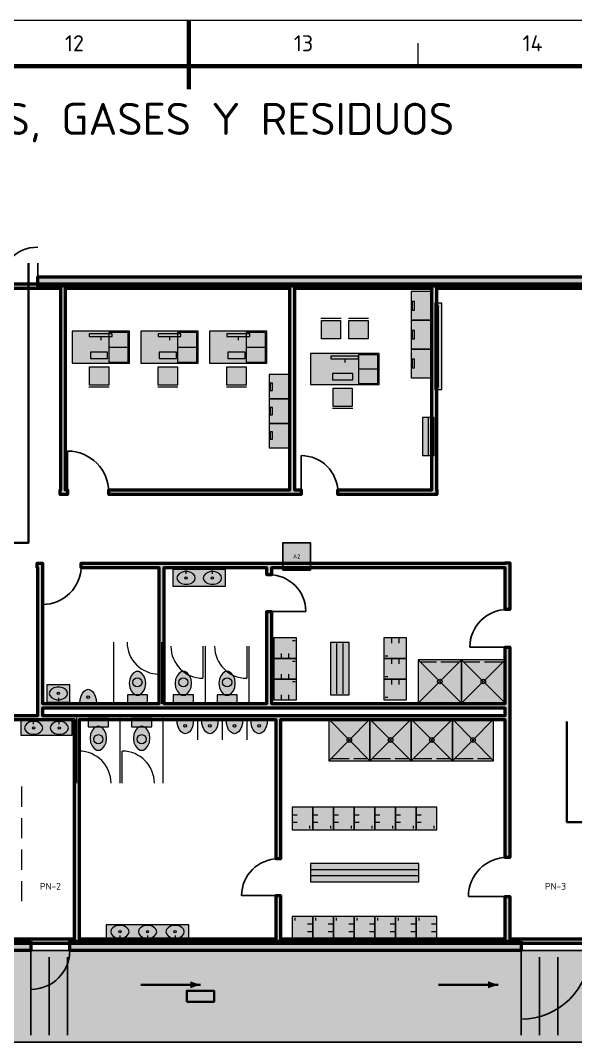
# Model space of a CAD drawing. Header units: millimetres. Extents: x 0 to 1189, y 0 to 841.
# Drawn here: x 557.7 to 678.9, y 618.8 to 841 of the extents above; entities that cross this region are included whole.
import ezdxf
from ezdxf.enums import TextEntityAlignment as Align

# ---------------------------------------------------------------- set-up
doc = ezdxf.new("R2010")
doc.units = ezdxf.units.MM
doc.linetypes.add('IRAM-E-TRAZOS', pattern=[5, 4, -1])
for name, color, linetype, lineweight in [('06-TEXTO', 7, 'CONTINUOUS', 25), ('07-RECUADRO', 7, 'CONTINUOUS', 70), ('08-FINA', 5, 'CONTINUOUS', 18), ('A-ABERTURA', 7, 'CONTINUOUS', 25), ('A-COLUMNA', 7, 'CONTINUOUS', 50), ('A-EQUIPO-FINO', 8, 'CONTINUOUS', 13), ('A-EQUIPO-OCULTO', 8, 'IRAM-E-TRAZOS', 13), ('A-EQUIPO-RELLENO', 9, 'CONTINUOUS', 13), ('A-MURO', 7, 'CONTINUOUS', 50), ('A-RELLENO', 9, 'CONTINUOUS', 13), ('A-TABIQUE', 7, 'CONTINUOUS', 50), ('A-TEXTO', 7, 'CONTINUOUS', 18), ('S-ESCAPE', 3, 'CONTINUOUS', 35), ('S-INCENDIO', 1, 'CONTINUOUS', 25)]:
    doc.layers.add(name, color=color, linetype=linetype, lineweight=lineweight)
doc.layers.add('A-MOBILIARIO', color=8, linetype='CONTINUOUS', lineweight=18, true_color=0x50505a)
doc.layers.add('A-SENDA', color=2, linetype='CONTINUOUS', lineweight=25, true_color=0xd7a500)
doc.styles.add('ISO3098', font='isocpeur.ttf')

msp = doc.modelspace()

# ---------------------------------------------------------------- hatches: boundary and pattern name
at = {"layer": 'A-COLUMNA', "true_color": 0x000000}
h = msp.add_hatch(color=7, dxfattribs=at)
h.dxf.hatch_style = 1
h.paths.add_polyline_path([(623, 636), (627, 636), (627, 640), (623, 640)])
at = {"layer": 'A-EQUIPO-RELLENO', "true_color": 0xeeeeee}
h = msp.add_hatch(color=7, dxfattribs=at)
h.dxf.hatch_style = 1
h.paths.add_polyline_path([(643, 781.8), (643, 775.53), (647.5, 775.53), (647.5, 781.8)])
at = {"layer": 'A-EQUIPO-RELLENO', "true_color": 0xffffff}
h = msp.add_hatch(color=7, dxfattribs=at)
h.dxf.hatch_style = 1
h.paths.add_polyline_path([(649.7, 760.4), (649.7, 779.3), (648.2, 779.3), (648.2, 760.4)])
at = {"layer": 'A-EQUIPO-RELLENO', "true_color": 0xd6e2f0}
h = msp.add_hatch(color=7, dxfattribs=at)
h.dxf.hatch_style = 1
h.paths.add_polyline_path([(623.4, 775.5), (627.6, 775.5), (627.6, 771.5), (623.4, 771.5)])
h = msp.add_hatch(color=7, dxfattribs=at)
h.dxf.hatch_style = 1
h.paths.add_polyline_path([(629.4, 775.5), (633.6, 775.5), (633.6, 771.5), (629.4, 771.5)])
at = {"layer": 'A-EQUIPO-RELLENO', "true_color": 0xeeeeee}
h = msp.add_hatch(color=7, dxfattribs=at)
h.dxf.hatch_style = 1
h.paths.add_polyline_path([(643, 775.53), (643, 769.27), (647.5, 769.27), (647.5, 775.53)])
at = {"layer": 'A-EQUIPO-RELLENO', "true_color": 0xeedec0}
h = msp.add_hatch(color=7, dxfattribs=at)
h.dxf.hatch_style = 1
h.paths.add_polyline_path([(569, 766.2), (581.5, 766.2), (581.5, 773.2), (569, 773.2)])
h = msp.add_hatch(color=7, dxfattribs=at)
h.dxf.hatch_style = 1
h.paths.add_polyline_path([(584, 766.2), (596.5, 766.2), (596.5, 773.2), (584, 773.2)])
h = msp.add_hatch(color=7, dxfattribs=at)
h.dxf.hatch_style = 1
h.paths.add_polyline_path([(599, 766.2), (611.5, 766.2), (611.5, 773.2), (599, 773.2)])
at = {"layer": 'A-EQUIPO-RELLENO', "true_color": 0xeeeeee}
h = msp.add_hatch(color=7, dxfattribs=at)
h.dxf.hatch_style = 1
h.paths.add_polyline_path([(643, 769.27), (643, 763), (647.5, 763), (647.5, 769.27)])
at = {"layer": 'A-EQUIPO-RELLENO', "true_color": 0xeedec0}
h = msp.add_hatch(color=7, dxfattribs=at)
h.dxf.hatch_style = 1
h.paths.add_polyline_path([(621, 761.53), (636, 761.53), (636, 768.3), (621, 768.3)])
at = {"layer": 'A-EQUIPO-RELLENO', "true_color": 0xd6e2f0}
h = msp.add_hatch(color=7, dxfattribs=at)
h.dxf.hatch_style = 1
h.paths.add_polyline_path([(576.98, 761.4), (572.77, 761.4), (572.77, 765.4), (576.98, 765.4)])
h = msp.add_hatch(color=7, dxfattribs=at)
h.dxf.hatch_style = 1
h.paths.add_polyline_path([(591.98, 761.4), (587.77, 761.4), (587.77, 765.4), (591.98, 765.4)])
h = msp.add_hatch(color=7, dxfattribs=at)
h.dxf.hatch_style = 1
h.paths.add_polyline_path([(606.98, 761.4), (602.77, 761.4), (602.77, 765.4), (606.98, 765.4)])
at = {"layer": 'A-EQUIPO-RELLENO', "true_color": 0xeeeeee}
h = msp.add_hatch(color=7, dxfattribs=at)
h.dxf.hatch_style = 1
h.paths.add_polyline_path([(612, 763.7), (612, 758.37), (616.4, 758.37), (616.4, 763.7)])
at = {"layer": 'A-EQUIPO-RELLENO', "true_color": 0xd6e2f0}
h = msp.add_hatch(color=7, dxfattribs=at)
h.dxf.hatch_style = 1
h.paths.add_polyline_path([(630.15, 756.74), (625.95, 756.74), (625.95, 760.74), (630.15, 760.74)])
at = {"layer": 'A-EQUIPO-RELLENO', "true_color": 0xeeeeee}
h = msp.add_hatch(color=7, dxfattribs=at)
h.dxf.hatch_style = 1
h.paths.add_polyline_path([(612, 758.37), (612, 753.03), (616.4, 753.03), (616.4, 758.37)])
h = msp.add_hatch(color=7, dxfattribs=at)
h.dxf.hatch_style = 1
h.paths.add_polyline_path([(648, 746), (648, 754.3), (645.5, 754.3), (645.5, 746)])
h = msp.add_hatch(color=7, dxfattribs=at)
h.dxf.hatch_style = 1
h.paths.add_polyline_path([(612, 753.03), (612, 747.7), (616.4, 747.7), (616.4, 753.03)])
at = {"layer": 'A-EQUIPO-RELLENO', "true_color": 0xf8f8fc}
h = msp.add_hatch(color=7, dxfattribs=at)
h.dxf.hatch_style = 1
h.paths.add_polyline_path([(591, 717.5), (602.5, 717.5), (602.5, 721.5), (591, 721.5)])
at = {"layer": 'A-EQUIPO-RELLENO', "true_color": 0xeeeeee}
h = msp.add_hatch(color=7, dxfattribs=at)
h.dxf.hatch_style = 1
h.paths.add_polyline_path([(618, 701.7), (618, 706.2), (613, 706.2), (613, 701.7)])
at = {"layer": 'A-EQUIPO-RELLENO', "true_color": 0xeedec0}
h = msp.add_hatch(color=7, dxfattribs=at)
h.dxf.hatch_style = 1
h.paths.add_polyline_path([(629.5, 693.8), (629.5, 705.2), (625.4, 705.2), (625.4, 693.8)])
at = {"layer": 'A-EQUIPO-RELLENO', "true_color": 0xeeeeee}
h = msp.add_hatch(color=7, dxfattribs=at)
h.dxf.hatch_style = 1
h.paths.add_polyline_path([(637, 706.2), (637, 701.7), (642, 701.7), (642, 706.2)])
h = msp.add_hatch(color=7, dxfattribs=at)
h.dxf.hatch_style = 1
h.paths.add_polyline_path([(618, 697.2), (618, 701.7), (613, 701.7), (613, 697.2)])
h = msp.add_hatch(color=7, dxfattribs=at)
h.dxf.hatch_style = 1
h.paths.add_polyline_path([(637, 701.7), (637, 697.2), (642, 697.2), (642, 701.7)])
at = {"layer": 'A-EQUIPO-RELLENO', "true_color": 0xc8e1fa}
h = msp.add_hatch(color=7, dxfattribs=at)
h.dxf.hatch_style = 1
h.paths.add_polyline_path([(654, 701.4), (644.5, 701.4), (644.5, 692), (654, 692)])
h = msp.add_hatch(color=7, dxfattribs=at)
h.dxf.hatch_style = 1
h.paths.add_polyline_path([(663.5, 701.4), (654, 701.4), (654, 692), (663.5, 692)])
at = {"layer": 'A-EQUIPO-RELLENO', "true_color": 0xf8f8fc}
h = msp.add_hatch(color=7, dxfattribs=at)
h.dxf.hatch_style = 1
h.paths.add_polyline_path([(581.45, 696.3), (581.56, 695.41), (581.87, 694.63), (582.35, 694.05), (582.94, 693.74), (583.56, 693.74), (584.15, 694.05), (584.63, 694.63), (584.94, 695.41), (585.05, 696.3), (584.94, 697.19), (584.63, 697.97), (584.15, 698.55), (583.56, 698.86), (582.94, 698.86), (582.35, 698.55), (581.87, 697.97), (581.56, 697.19), (581.45, 696.3)])
h = msp.add_hatch(color=7, dxfattribs=at)
h.dxf.hatch_style = 1
h.paths.add_polyline_path([(591.47, 696.3), (591.58, 695.41), (591.9, 694.63), (592.38, 694.05), (592.96, 693.74), (593.59, 693.74), (594.17, 694.05), (594.65, 694.63), (594.97, 695.41), (595.07, 696.3), (594.97, 697.19), (594.65, 697.97), (594.17, 698.55), (593.59, 698.86), (592.96, 698.86), (592.38, 698.55), (591.9, 697.97), (591.58, 697.19), (591.47, 696.3)])
h = msp.add_hatch(color=7, dxfattribs=at)
h.dxf.hatch_style = 1
h.paths.add_polyline_path([(601.02, 696.3), (601.13, 695.41), (601.45, 694.63), (601.92, 694.05), (602.51, 693.74), (603.14, 693.74), (603.73, 694.05), (604.2, 694.63), (604.52, 695.41), (604.62, 696.3), (604.52, 697.19), (604.2, 697.97), (603.73, 698.55), (603.14, 698.86), (602.51, 698.86), (601.92, 698.55), (601.45, 697.97), (601.13, 697.19), (601.02, 696.3)])
h = msp.add_hatch(color=7, dxfattribs=at)
h.dxf.hatch_style = 1
h.paths.add_polyline_path([(568.5, 696), (563.5, 696), (563.5, 691.8), (568.5, 691.8)])
at = {"layer": 'A-EQUIPO-RELLENO', "true_color": 0xeeeeee}
h = msp.add_hatch(color=7, dxfattribs=at)
h.dxf.hatch_style = 1
h.paths.add_polyline_path([(618, 692.7), (618, 697.2), (613, 697.2), (613, 692.7)])
h = msp.add_hatch(color=7, dxfattribs=at)
h.dxf.hatch_style = 1
h.paths.add_polyline_path([(637, 697.2), (637, 692.7), (642, 692.7), (642, 697.2)])
at = {"layer": 'A-EQUIPO-RELLENO', "true_color": 0xf8f8fc}
h = msp.add_hatch(color=7, dxfattribs=at)
h.dxf.hatch_style = 1
h.paths.add_polyline_path([(570.7, 692), (570.76, 692.78), (570.94, 693.5), (571.23, 694.12), (571.6, 694.6), (572.03, 694.9), (572.5, 695), (572.97, 694.9), (573.4, 694.6), (573.77, 694.12), (574.06, 693.5), (574.24, 692.78), (574.3, 692)])
h = msp.add_hatch(color=7, dxfattribs=at)
h.dxf.hatch_style = 1
h.paths.add_polyline_path([(585.45, 693.8), (581.05, 693.8), (581.05, 692), (585.45, 692)])
h = msp.add_hatch(color=7, dxfattribs=at)
h.dxf.hatch_style = 1
h.paths.add_polyline_path([(595.47, 693.8), (591.07, 693.8), (591.07, 692), (595.47, 692)])
h = msp.add_hatch(color=7, dxfattribs=at)
h.dxf.hatch_style = 1
h.paths.add_polyline_path([(605.02, 693.8), (600.62, 693.8), (600.62, 692), (605.02, 692)])
h = msp.add_hatch(color=7, dxfattribs=at)
h.dxf.hatch_style = 1
h.paths.add_polyline_path([(557.8, 685), (569, 685), (569, 688.5), (557.8, 688.5)])
h = msp.add_hatch(color=7, dxfattribs=at)
h.dxf.hatch_style = 1
h.paths.add_polyline_path([(572.52, 686.8), (576.93, 686.8), (576.93, 688.6), (572.52, 688.6)])
h = msp.add_hatch(color=7, dxfattribs=at)
h.dxf.hatch_style = 1
h.paths.add_polyline_path([(576.53, 684.3), (576.42, 685.19), (576.1, 685.97), (575.62, 686.55), (575.04, 686.86), (574.41, 686.86), (573.83, 686.55), (573.35, 685.97), (573.03, 685.19), (572.92, 684.3), (573.03, 683.41), (573.35, 682.63), (573.83, 682.05), (574.41, 681.74), (575.04, 681.74), (575.62, 682.05), (576.1, 682.63), (576.42, 683.41), (576.53, 684.3)])
h = msp.add_hatch(color=7, dxfattribs=at)
h.dxf.hatch_style = 1
h.paths.add_polyline_path([(581.98, 686.8), (586.38, 686.8), (586.38, 688.6), (581.98, 688.6)])
h = msp.add_hatch(color=7, dxfattribs=at)
h.dxf.hatch_style = 1
h.paths.add_polyline_path([(585.98, 684.3), (585.87, 685.19), (585.55, 685.97), (585.08, 686.55), (584.49, 686.86), (583.86, 686.86), (583.28, 686.55), (582.8, 685.97), (582.48, 685.19), (582.38, 684.3), (582.48, 683.41), (582.8, 682.63), (583.28, 682.05), (583.86, 681.74), (584.49, 681.74), (585.08, 682.05), (585.55, 682.63), (585.87, 683.41), (585.98, 684.3)])
h = msp.add_hatch(color=7, dxfattribs=at)
h.dxf.hatch_style = 1
h.paths.add_polyline_path([(595.49, 688.3), (595.43, 687.52), (595.25, 686.8), (594.96, 686.18), (594.59, 685.7), (594.15, 685.4), (593.69, 685.3), (593.22, 685.4), (592.79, 685.7), (592.41, 686.18), (592.13, 686.8), (591.95, 687.52), (591.89, 688.3)])
h = msp.add_hatch(color=7, dxfattribs=at)
h.dxf.hatch_style = 1
h.paths.add_polyline_path([(600.86, 688.3), (600.8, 687.52), (600.62, 686.8), (600.34, 686.18), (599.96, 685.7), (599.53, 685.4), (599.06, 685.3), (598.6, 685.4), (598.16, 685.7), (597.79, 686.18), (597.5, 686.8), (597.32, 687.52), (597.26, 688.3)])
h = msp.add_hatch(color=7, dxfattribs=at)
h.dxf.hatch_style = 1
h.paths.add_polyline_path([(606.24, 688.3), (606.18, 687.52), (606, 686.8), (605.71, 686.18), (605.34, 685.7), (604.9, 685.4), (604.44, 685.3), (603.97, 685.4), (603.54, 685.7), (603.16, 686.18), (602.88, 686.8), (602.7, 687.52), (602.64, 688.3)])
h = msp.add_hatch(color=7, dxfattribs=at)
h.dxf.hatch_style = 1
h.paths.add_polyline_path([(611.61, 688.3), (611.55, 687.52), (611.37, 686.8), (611.09, 686.18), (610.71, 685.7), (610.28, 685.4), (609.81, 685.3), (609.35, 685.4), (608.91, 685.7), (608.54, 686.18), (608.25, 686.8), (608.07, 687.52), (608.01, 688.3)])
at = {"layer": 'A-EQUIPO-RELLENO', "true_color": 0xc8e1fa}
h = msp.add_hatch(color=7, dxfattribs=at)
h.dxf.hatch_style = 1
h.paths.add_polyline_path([(625, 679.4), (634, 679.4), (634, 688.5), (625, 688.5)])
h = msp.add_hatch(color=7, dxfattribs=at)
h.dxf.hatch_style = 1
h.paths.add_polyline_path([(634, 679.4), (643, 679.4), (643, 688.5), (634, 688.5)])
h = msp.add_hatch(color=7, dxfattribs=at)
h.dxf.hatch_style = 1
h.paths.add_polyline_path([(643, 679.4), (652, 679.4), (652, 688.5), (643, 688.5)])
h = msp.add_hatch(color=7, dxfattribs=at)
h.dxf.hatch_style = 1
h.paths.add_polyline_path([(652, 679.4), (661, 679.4), (661, 688.5), (652, 688.5)])
at = {"layer": 'A-EQUIPO-RELLENO', "true_color": 0xeeeeee}
h = msp.add_hatch(color=7, dxfattribs=at)
h.dxf.hatch_style = 1
h.paths.add_polyline_path([(617, 664.3), (621.51, 664.3), (621.51, 669.3), (617, 669.3)])
h = msp.add_hatch(color=7, dxfattribs=at)
h.dxf.hatch_style = 1
h.paths.add_polyline_path([(621.51, 664.3), (626.03, 664.3), (626.03, 669.3), (621.51, 669.3)])
h = msp.add_hatch(color=7, dxfattribs=at)
h.dxf.hatch_style = 1
h.paths.add_polyline_path([(626.03, 664.3), (630.54, 664.3), (630.54, 669.3), (626.03, 669.3)])
h = msp.add_hatch(color=7, dxfattribs=at)
h.dxf.hatch_style = 1
h.paths.add_polyline_path([(630.54, 664.3), (635.06, 664.3), (635.06, 669.3), (630.54, 669.3)])
h = msp.add_hatch(color=7, dxfattribs=at)
h.dxf.hatch_style = 1
h.paths.add_polyline_path([(635.06, 664.3), (639.57, 664.3), (639.57, 669.3), (635.06, 669.3)])
h = msp.add_hatch(color=7, dxfattribs=at)
h.dxf.hatch_style = 1
h.paths.add_polyline_path([(639.57, 664.3), (644.09, 664.3), (644.09, 669.3), (639.57, 669.3)])
h = msp.add_hatch(color=7, dxfattribs=at)
h.dxf.hatch_style = 1
h.paths.add_polyline_path([(644.09, 664.3), (648.6, 664.3), (648.6, 669.3), (644.09, 669.3)])
at = {"layer": 'A-EQUIPO-RELLENO', "true_color": 0xeedec0}
h = msp.add_hatch(color=7, dxfattribs=at)
h.dxf.hatch_style = 1
h.paths.add_polyline_path([(621, 653), (644.7, 653), (644.7, 657), (621, 657)])
at = {"layer": 'A-EQUIPO-RELLENO', "true_color": 0xeeeeee}
h = msp.add_hatch(color=7, dxfattribs=at)
h.dxf.hatch_style = 1
h.paths.add_polyline_path([(621.51, 645.4), (617, 645.4), (617, 640.4), (621.51, 640.4)])
h = msp.add_hatch(color=7, dxfattribs=at)
h.dxf.hatch_style = 1
h.paths.add_polyline_path([(626.03, 645.4), (621.51, 645.4), (621.51, 640.4), (626.03, 640.4)])
h = msp.add_hatch(color=7, dxfattribs=at)
h.dxf.hatch_style = 1
h.paths.add_polyline_path([(630.54, 645.4), (626.03, 645.4), (626.03, 640.4), (630.54, 640.4)])
h = msp.add_hatch(color=7, dxfattribs=at)
h.dxf.hatch_style = 1
h.paths.add_polyline_path([(635.06, 645.4), (630.54, 645.4), (630.54, 640.4), (635.06, 640.4)])
h = msp.add_hatch(color=7, dxfattribs=at)
h.dxf.hatch_style = 1
h.paths.add_polyline_path([(639.57, 645.4), (635.06, 645.4), (635.06, 640.4), (639.57, 640.4)])
h = msp.add_hatch(color=7, dxfattribs=at)
h.dxf.hatch_style = 1
h.paths.add_polyline_path([(644.09, 645.4), (639.57, 645.4), (639.57, 640.4), (644.09, 640.4)])
h = msp.add_hatch(color=7, dxfattribs=at)
h.dxf.hatch_style = 1
h.paths.add_polyline_path([(648.6, 645.4), (644.09, 645.4), (644.09, 640.4), (648.6, 640.4)])
at = {"layer": 'A-EQUIPO-RELLENO', "true_color": 0xf8f8fc}
h = msp.add_hatch(color=7, dxfattribs=at)
h.dxf.hatch_style = 1
h.paths.add_polyline_path([(594.5, 643.6), (576.4, 643.6), (576.4, 640.2), (594.5, 640.2)])
at = {"layer": 'A-MURO', "true_color": 0x464646}
h = msp.add_hatch(color=7, dxfattribs=at)
h.dxf.hatch_style = 1
h.paths.add_polyline_path([(686, 785), (686, 772.7), (684, 772.7), (684, 783), (561.5, 783), (561.5, 785)])
h = msp.add_hatch(color=7, dxfattribs=at)
h.dxf.hatch_style = 1
h.paths.add_polyline_path([(560, 640), (560, 638), (489, 638), (489, 640)])
h = msp.add_hatch(color=7, dxfattribs=at)
h.dxf.hatch_style = 1
h.paths.add_polyline_path([(667, 640), (667, 638), (568.5, 638), (568.5, 640)])
at = {"layer": 'A-RELLENO', "true_color": 0xfff4b4}
h = msp.add_hatch(color=7, dxfattribs=at)
h.dxf.hatch_style = 1
h.paths.add_polyline_path([(233, 618), (753, 618), (753, 638), (233, 638)])
at = {"layer": 'A-TABIQUE', "true_color": 0x6e6e6e}
h = msp.add_hatch(color=7, dxfattribs=at)
h.dxf.hatch_style = 1
h.paths.add_polyline_path([(517, 783.5), (551.5, 783.5), (552.5, 783.5), (566.5, 783.5), (567.5, 783.5), (569.53, 783.5), (569.53, 782.5), (567.5, 782.5), (567.5, 738.5), (568, 738.5), (568, 737.5), (567.5, 737.5), (566.5, 737.5), (566.4, 737.5), (566.4, 738.5), (566.5, 738.5), (566.5, 782.5), (552.5, 782.5), (552.5, 738.5), (552.6, 738.5), (552.6, 737.5), (552.5, 737.5), (551.5, 737.5), (542, 737.5), (542, 738.5), (551.5, 738.5), (551.5, 782.5), (517, 782.5)])
h = msp.add_hatch(color=7, dxfattribs=at)
h.dxf.hatch_style = 1
h.paths.add_polyline_path([(569.53, 783.5), (616.5, 783.5), (617.5, 783.5), (647.5, 783.5), (648.5, 783.5), (684.5, 783.5), (684.5, 738.5), (684.5, 737.5), (684.5, 639.5), (664.5, 639.5), (663.5, 639.5), (614.5, 639.5), (613.5, 639.5), (570.5, 639.5), (569.53, 639.5), (569.53, 689.3), (570.5, 689.3), (613.5, 689.3), (614.5, 689.3), (663.5, 689.3), (663.5, 690.9), (612.5, 690.9), (611.5, 690.9), (589, 690.9), (588, 690.9), (569.53, 690.9), (569.53, 691.9), (588, 691.9), (588, 721.5), (571, 721.5), (571, 722.5), (588, 722.5), (589, 722.5), (611.5, 722.5), (612.5, 722.5), (663.5, 722.5), (663.5, 722.6), (664.5, 722.6), (664.5, 722.5), (664.5, 721.5), (664.5, 712.4), (663.5, 712.4), (663.5, 721.5), (612.5, 721.5), (612.5, 720), (611.5, 720), (611.5, 721.5), (589, 721.5), (589, 691.9), (611.5, 691.9), (611.5, 712), (612.5, 712), (612.5, 691.9), (663.5, 691.9), (663.5, 704.2), (664.5, 704.2), (664.5, 691.9), (664.5, 690.9), (664.5, 689.3), (664.5, 688.3), (664.5, 658.3), (663.5, 658.3), (663.5, 688.3), (614.5, 688.3), (614.5, 658), (613.5, 658), (613.5, 688.3), (570.5, 688.3), (570.5, 640.5), (613.5, 640.5), (613.5, 650), (614.5, 650), (614.5, 640.5), (663.5, 640.5), (663.5, 649.8), (664.5, 649.8), (664.5, 640.5), (683.5, 640.5), (683.5, 737.5), (683.4, 737.5), (683.4, 738.5), (683.5, 738.5), (683.5, 782.5), (648.5, 782.5), (648.5, 738.5), (648.6, 738.5), (648.6, 737.5), (648.5, 737.5), (647.5, 737.5), (627, 737.5), (627, 738.5), (647.5, 738.5), (647.5, 782.5), (617.5, 782.5), (617.5, 738.5), (619, 738.5), (619, 737.5), (617.5, 737.5), (616.5, 737.5), (577, 737.5), (577, 738.5), (616.5, 738.5), (616.5, 782.5), (569.53, 782.5)])
h = msp.add_hatch(color=7, dxfattribs=at)
h.dxf.hatch_style = 1
h.paths.add_polyline_path([(517, 640.5), (569.5, 640.5), (569.5, 688.3), (562.5, 688.3), (561.5, 688.3), (554, 688.3), (554, 689.3), (561.5, 689.3), (561.5, 690.9), (561.5, 691.9), (561.5, 721.5), (561.4, 721.5), (561.4, 722.5), (561.5, 722.5), (562.5, 722.5), (562.5, 722.5), (562.5, 721.5), (562.5, 721.5), (562.5, 691.9), (569.53, 691.9), (569.53, 690.9), (562.5, 690.9), (562.5, 689.3), (569.5, 689.3), (569.53, 689.3), (569.53, 639.5), (569.5, 639.5), (517, 639.5)])
at = {"layer": 'S-ESCAPE', "true_color": 0x008c46}
h = msp.add_hatch(color=7, dxfattribs=at)
h.dxf.hatch_style = 1
h.paths.add_polyline_path([(597, 630.5), (594.8, 631.25), (594.8, 629.75)])
h = msp.add_hatch(color=7, dxfattribs=at)
h.dxf.hatch_style = 1
h.paths.add_polyline_path([(662, 630.5), (659.8, 631.25), (659.8, 629.75)])
h = msp.add_hatch(color=7, dxfattribs=at)
h.dxf.hatch_style = 1
h.paths.add_polyline_path([(594, 626.8), (597, 626.8), (597, 629.2), (594, 629.2)])
at = {"layer": 'S-INCENDIO', "true_color": 0xc81414}
h = msp.add_hatch(color=7, dxfattribs=at)
h.dxf.hatch_style = 1
h.paths.add_polyline_path([(615, 721), (621, 721), (621, 727), (615, 727)])

# ---------------------------------------------------------------- linework, layer by layer
at = {"layer": '07-RECUADRO'}
msp.add_line((594.5, 841), (594.5, 826), dxfattribs=at)
msp.add_lwpolyline([(25, 10), (1179, 10), (1179, 831), (25, 831)], close=True, dxfattribs=at)
at = {"layer": '08-FINA'}
msp.add_line((644.5, 831), (644.5, 836), dxfattribs=at)
msp.add_lwpolyline([(0, 0), (1189, 0), (1189, 841), (0, 841)], close=True, dxfattribs=at)
at = {"layer": 'A-ABERTURA'}
for p, q in [((561.5, 783), (561.5, 788)), ((568, 738), (568, 747)), ((619, 738), (619, 746)), ((562.5, 722), (562.5, 713.5)), ((612, 712), (620, 712)), ((664, 704.2), (655.8, 704.2)), ((614, 650), (606, 650)), ((664, 649.8), (655.5, 649.8)), ((560, 638), (560, 629.5)), ((667, 638), (667, 623))]:
    msp.add_line(p, q, dxfattribs=at)
for centre, radius, start, end in [((561.5, 783), 8.5, 90, 180), ((568, 738), 9, 0, 90), ((619, 738), 8, 0, 90), ((562.5, 722), 8.5, 270, 360), ((612, 712), 8, 0, 90), ((664, 704.2), 8.2, 90, 180), ((614, 650), 8, 90, 180), ((664, 649.8), 8.5, 90, 180), ((560, 638), 8.5, -90, 0), ((667, 638), 15, -90, 0)]:
    msp.add_arc(centre, radius, start, end, dxfattribs=at)
at = {"layer": 'A-EQUIPO-FINO'}
for p, q in [((648.95, 760.9), (648.95, 778.8)), ((577, 769.7), (581.2, 769.7)), ((592, 769.7), (596.2, 769.7)), ((607, 769.7), (611.2, 769.7)), ((631.5, 764.92), (635.7, 764.92)), ((646.75, 746), (646.75, 754.3)), ((591, 721.2), (602.5, 721.2)), ((593.88, 720.22), (593.88, 720.9)), ((599.62, 720.22), (599.62, 720.9)), ((588, 705.3), (588, 698.3)), ((617.7, 705.6), (617.1, 705.6)), ((626.79, 694), (626.79, 705)), ((628.15, 694), (628.15, 705)), ((638.67, 706.2), (638.67, 705.08)), ((640.33, 706.2), (640.33, 705.08)), ((597.55, 704.4), (597.55, 697.4)), ((607.1, 704.4), (607.1, 697.4)), ((614.67, 701.7), (614.67, 702.83)), ((616.33, 701.7), (616.33, 702.83)), ((617.7, 701.1), (617.1, 701.1)), ((637.3, 702.3), (637.9, 702.3)), ((638.67, 701.7), (638.67, 700.57)), ((640.33, 701.7), (640.33, 700.57)), ((654, 701.4), (644.5, 692)), ((654, 692), (644.5, 701.4)), ((663.5, 701.4), (654, 692)), ((663.5, 692), (654, 701.4)), ((614.67, 697.2), (614.67, 698.33)), ((616.33, 697.2), (616.33, 698.33)), ((617.7, 696.6), (617.1, 696.6)), ((637.3, 697.8), (637.9, 697.8)), ((638.67, 697.2), (638.67, 696.08)), ((640.33, 697.2), (640.33, 696.08)), ((614.67, 692.7), (614.67, 693.82)), ((616.33, 692.7), (616.33, 693.82)), ((568.5, 692.1), (563.5, 692.1)), ((566, 693.14), (566, 692.4)), ((637.3, 693.3), (637.9, 693.3)), ((557.8, 688.2), (569, 688.2)), ((560.6, 687.38), (560.6, 687.9)), ((566.2, 687.38), (566.2, 687.9)), ((625, 679.4), (634, 688.5)), ((625, 688.5), (634, 679.4)), ((634, 679.4), (643, 688.5)), ((634, 688.5), (643, 679.4)), ((643, 679.4), (652, 688.5)), ((643, 688.5), (652, 679.4)), ((652, 679.4), (661, 688.5)), ((652, 688.5), (661, 679.4)), ((570.5, 674.5), (570.5, 681.5)), ((579.95, 674.5), (579.95, 681.5)), ((617, 667.63), (618.13, 667.63)), ((621.51, 667.63), (622.64, 667.63)), ((626.03, 667.63), (627.16, 667.63)), ((630.54, 667.63), (631.67, 667.63)), ((635.06, 667.63), (636.19, 667.63)), ((639.57, 667.63), (640.7, 667.63)), ((644.09, 667.63), (645.21, 667.63)), ((617, 665.97), (618.13, 665.97)), ((620.91, 664.6), (620.91, 665.2)), ((621.51, 665.97), (622.64, 665.97)), ((625.43, 664.6), (625.43, 665.2)), ((626.03, 665.97), (627.16, 665.97)), ((629.94, 664.6), (629.94, 665.2)), ((630.54, 665.97), (631.67, 665.97)), ((634.46, 664.6), (634.46, 665.2)), ((635.06, 665.97), (636.19, 665.97)), ((638.97, 664.6), (638.97, 665.2)), ((639.57, 665.97), (640.7, 665.97)), ((643.49, 664.6), (643.49, 665.2)), ((644.09, 665.97), (645.21, 665.97)), ((648, 664.6), (648, 665.2)), ((621.2, 655.64), (644.5, 655.64)), ((621.2, 654.32), (644.5, 654.32)), ((617.6, 645.1), (617.6, 644.5)), ((622.11, 645.1), (622.11, 644.5)), ((626.63, 645.1), (626.63, 644.5)), ((631.14, 645.1), (631.14, 644.5)), ((635.66, 645.1), (635.66, 644.5)), ((640.17, 645.1), (640.17, 644.5)), ((644.69, 645.1), (644.69, 644.5)), ((621.51, 643.73), (620.39, 643.73)), ((626.03, 643.73), (624.9, 643.73)), ((630.54, 643.73), (629.41, 643.73)), ((635.06, 643.73), (633.93, 643.73)), ((639.57, 643.73), (638.44, 643.73)), ((644.09, 643.73), (642.96, 643.73)), ((648.6, 643.73), (647.47, 643.73)), ((594.5, 640.5), (576.4, 640.5)), ((579.42, 641.29), (579.42, 640.8)), ((585.45, 641.29), (585.45, 640.8)), ((591.48, 641.29), (591.48, 640.8)), ((621.51, 642.07), (620.39, 642.07)), ((626.03, 642.07), (624.9, 642.07)), ((630.54, 642.07), (629.41, 642.07)), ((635.06, 642.07), (633.93, 642.07)), ((639.57, 642.07), (638.44, 642.07)), ((644.09, 642.07), (642.96, 642.07)), ((648.6, 642.07), (647.47, 642.07))]:
    msp.add_line(p, q, dxfattribs=at)
for points in [[(643.2, 779.61), (643.2, 777.73), (643.7, 777.73), (643.7, 779.61)], [(577, 766.4), (581.2, 766.4), (581.2, 772.9), (577, 772.9)], [(592, 766.4), (596.2, 766.4), (596.2, 772.9), (592, 772.9)], [(607, 766.4), (611.2, 766.4), (611.2, 772.9), (607, 772.9)], [(643.2, 773.34), (643.2, 771.46), (643.7, 771.46), (643.7, 773.34)], [(573, 767.2), (576.75, 767.2), (576.75, 768.6), (573, 768.6)], [(588, 767.2), (591.75, 767.2), (591.75, 768.6), (588, 768.6)], [(603, 767.2), (606.75, 767.2), (606.75, 768.6), (603, 768.6)], [(631.5, 761.74), (635.7, 761.74), (635.7, 768), (631.5, 768)], [(643.2, 767.07), (643.2, 765.19), (643.7, 765.19), (643.7, 767.07)], [(625.8, 762.53), (630.3, 762.53), (630.3, 763.94), (625.8, 763.94)], [(612.2, 761.83), (612.2, 760.23), (612.7, 760.23), (612.7, 761.83)], [(612.2, 756.5), (612.2, 754.9), (612.7, 754.9), (612.7, 756.5)], [(612.2, 751.17), (612.2, 749.57), (612.7, 749.57), (612.7, 751.17)]]:
    msp.add_lwpolyline(points, close=True, dxfattribs=at)
for centre, radius in [((593.88, 719.3), 0.25), ((599.62, 719.3), 0.25), ((583.25, 696.5), 1), ((593.27, 696.5), 1), ((602.83, 696.5), 1), ((649.25, 696.7), 0.5), ((658.75, 696.7), 0.5), ((566, 694.11), 0.25), ((572.5, 693.3), 0.3), ((560.6, 686.58), 0.25), ((566.2, 686.58), 0.25), ((593.69, 687), 0.3), ((599.06, 687), 0.3), ((604.44, 687), 0.3), ((609.81, 687), 0.3), ((574.73, 684.1), 1), ((584.18, 684.1), 1), ((629.5, 683.95), 0.5), ((638.5, 683.95), 0.5), ((647.5, 683.95), 0.5), ((656.5, 683.95), 0.5), ((579.42, 642.07), 0.25), ((585.45, 642.07), 0.25), ((591.48, 642.07), 0.25)]:
    msp.add_circle(centre, radius, dxfattribs=at)
for centre, start, end in [((588, 705.3), 180, 270), ((597.55, 704.4), 180, 270), ((607.1, 704.4), 180, 270), ((570.5, 674.5), 0, 90), ((579.95, 674.5), 0, 90)]:
    msp.add_arc(centre, 7, start, end, dxfattribs=at)
at = {"layer": 'A-EQUIPO-OCULTO'}
for p, q in [((653.5, 700.9), (645, 700.9)), ((663, 700.9), (654.5, 700.9)), ((625.5, 679.9), (633.5, 679.9)), ((634.5, 679.9), (642.5, 679.9)), ((643.5, 679.9), (651.5, 679.9)), ((652.5, 679.9), (660.5, 679.9))]:
    msp.add_line(p, q, dxfattribs=at)
at = {"layer": 'A-MOBILIARIO'}
for p, q in [((627.7, 775.9), (623.3, 775.9)), ((633.7, 775.9), (629.3, 775.9)), ((575.25, 772), (575.25, 771.2)), ((590.25, 772), (590.25, 771.2)), ((605.25, 772), (605.25, 771.2)), ((628.5, 767.1), (628.5, 766.3)), ((572.67, 761), (577.08, 761)), ((587.67, 761), (592.08, 761)), ((602.67, 761), (607.08, 761)), ((625.85, 756.34), (630.25, 756.34)), ((578, 705.3), (578, 691.8)), ((588.5, 705.3), (588.5, 691.8)), ((588.5, 704.4), (588.5, 691.8)), ((598.05, 704.4), (598.05, 691.8)), ((598.05, 704.4), (598.05, 691.8)), ((607.6, 704.4), (607.6, 691.8)), ((570, 674.5), (570, 688.8)), ((579.45, 674.5), (579.45, 688.8)), ((579.45, 674.5), (579.45, 688.8)), ((588.9, 674.5), (588.9, 688.8)), ((596.38, 688.5), (596.38, 684)), ((601.75, 688.5), (601.75, 684)), ((607.12, 688.5), (607.12, 684)), ((558, 669.36), (558, 673.76)), ((558, 662.49), (558, 666.89)), ((558, 655.61), (558, 660.01)), ((558, 648.74), (558, 653.14))]:
    msp.add_line(p, q, dxfattribs=at)
for points in [[(643, 781.8), (643, 775.53), (647.5, 775.53), (647.5, 781.8)], [(649.7, 760.4), (649.7, 779.3), (648.2, 779.3), (648.2, 760.4)], [(623.4, 775.5), (627.6, 775.5), (627.6, 771.5), (623.4, 771.5)], [(629.4, 775.5), (633.6, 775.5), (633.6, 771.5), (629.4, 771.5)], [(643, 775.53), (643, 769.27), (647.5, 769.27), (647.5, 775.53)], [(569, 766.2), (581.5, 766.2), (581.5, 773.2), (569, 773.2)], [(572.75, 772), (577.75, 772), (577.75, 772.6), (572.75, 772.6)], [(584, 766.2), (596.5, 766.2), (596.5, 773.2), (584, 773.2)], [(587.75, 772), (592.75, 772), (592.75, 772.6), (587.75, 772.6)], [(599, 766.2), (611.5, 766.2), (611.5, 773.2), (599, 773.2)], [(602.75, 772), (607.75, 772), (607.75, 772.6), (602.75, 772.6)], [(643, 769.27), (643, 763), (647.5, 763), (647.5, 769.27)], [(621, 761.53), (636, 761.53), (636, 768.3), (621, 768.3)], [(625.5, 767.1), (631.5, 767.1), (631.5, 767.7), (625.5, 767.7)], [(576.98, 761.4), (572.77, 761.4), (572.77, 765.4), (576.98, 765.4)], [(591.98, 761.4), (587.77, 761.4), (587.77, 765.4), (591.98, 765.4)], [(606.98, 761.4), (602.77, 761.4), (602.77, 765.4), (606.98, 765.4)], [(612, 763.7), (612, 758.37), (616.4, 758.37), (616.4, 763.7)], [(630.15, 756.74), (625.95, 756.74), (625.95, 760.74), (630.15, 760.74)], [(612, 758.37), (612, 753.03), (616.4, 753.03), (616.4, 758.37)], [(648, 746), (648, 754.3), (645.5, 754.3), (645.5, 746)], [(612, 753.03), (612, 747.7), (616.4, 747.7), (616.4, 753.03)], [(591, 717.5), (602.5, 717.5), (602.5, 721.5), (591, 721.5)], [(595.88, 719.3), (595.75, 719.78), (595.41, 720.2), (594.88, 720.51), (594.22, 720.68), (593.53, 720.68), (592.88, 720.51), (592.34, 720.2), (592, 719.78), (591.88, 719.3), (592, 718.82), (592.34, 718.4), (592.88, 718.09), (593.53, 717.92), (594.22, 717.92), (594.88, 718.09), (595.41, 718.4), (595.75, 718.82), (595.88, 719.3)], [(601.62, 719.3), (601.5, 719.78), (601.16, 720.2), (600.62, 720.51), (599.97, 720.68), (599.28, 720.68), (598.62, 720.51), (598.09, 720.2), (597.75, 719.78), (597.62, 719.3), (597.75, 718.82), (598.09, 718.4), (598.62, 718.09), (599.28, 717.92), (599.97, 717.92), (600.62, 718.09), (601.16, 718.4), (601.5, 718.82), (601.62, 719.3)], [(618, 701.7), (618, 706.2), (613, 706.2), (613, 701.7)], [(629.5, 693.8), (629.5, 705.2), (625.4, 705.2), (625.4, 693.8)], [(637, 706.2), (637, 701.7), (642, 701.7), (642, 706.2)], [(618, 697.2), (618, 701.7), (613, 701.7), (613, 697.2)], [(637, 701.7), (637, 697.2), (642, 697.2), (642, 701.7)], [(654, 701.4), (644.5, 701.4), (644.5, 692), (654, 692)], [(663.5, 701.4), (654, 701.4), (654, 692), (663.5, 692)], [(581.45, 696.3), (581.56, 695.41), (581.87, 694.63), (582.35, 694.05), (582.94, 693.74), (583.56, 693.74), (584.15, 694.05), (584.63, 694.63), (584.94, 695.41), (585.05, 696.3), (584.94, 697.19), (584.63, 697.97), (584.15, 698.55), (583.56, 698.86), (582.94, 698.86), (582.35, 698.55), (581.87, 697.97), (581.56, 697.19), (581.45, 696.3)], [(591.47, 696.3), (591.58, 695.41), (591.9, 694.63), (592.38, 694.05), (592.96, 693.74), (593.59, 693.74), (594.17, 694.05), (594.65, 694.63), (594.97, 695.41), (595.07, 696.3), (594.97, 697.19), (594.65, 697.97), (594.17, 698.55), (593.59, 698.86), (592.96, 698.86), (592.38, 698.55), (591.9, 697.97), (591.58, 697.19), (591.47, 696.3)], [(601.02, 696.3), (601.13, 695.41), (601.45, 694.63), (601.92, 694.05), (602.51, 693.74), (603.14, 693.74), (603.73, 694.05), (604.2, 694.63), (604.52, 695.41), (604.62, 696.3), (604.52, 697.19), (604.2, 697.97), (603.73, 698.55), (603.14, 698.86), (602.51, 698.86), (601.92, 698.55), (601.45, 697.97), (601.13, 697.19), (601.02, 696.3)], [(568.5, 696), (563.5, 696), (563.5, 691.8), (568.5, 691.8)], [(618, 692.7), (618, 697.2), (613, 697.2), (613, 692.7)], [(637, 697.2), (637, 692.7), (642, 692.7), (642, 697.2)], [(564, 694.11), (564.12, 693.63), (564.47, 693.21), (565, 692.9), (565.65, 692.73), (566.35, 692.73), (567, 692.9), (567.53, 693.21), (567.88, 693.63), (568, 694.11), (567.88, 694.59), (567.53, 695.01), (567, 695.32), (566.35, 695.49), (565.65, 695.49), (565, 695.32), (564.47, 695.01), (564.12, 694.59), (564, 694.11)], [(570.7, 692), (570.76, 692.78), (570.94, 693.5), (571.23, 694.12), (571.6, 694.6), (572.03, 694.9), (572.5, 695), (572.97, 694.9), (573.4, 694.6), (573.77, 694.12), (574.06, 693.5), (574.24, 692.78), (574.3, 692)], [(585.45, 693.8), (581.05, 693.8), (581.05, 692), (585.45, 692)], [(595.47, 693.8), (591.07, 693.8), (591.07, 692), (595.47, 692)], [(605.02, 693.8), (600.62, 693.8), (600.62, 692), (605.02, 692)], [(557.8, 685), (569, 685), (569, 688.5), (557.8, 688.5)], [(562.6, 686.58), (562.48, 687.05), (562.13, 687.47), (561.6, 687.79), (560.95, 687.95), (560.25, 687.95), (559.6, 687.79), (559.07, 687.47), (558.72, 687.05), (558.6, 686.58), (558.72, 686.1), (559.07, 685.68), (559.6, 685.36), (560.25, 685.2), (560.95, 685.2), (561.6, 685.36), (562.13, 685.68), (562.48, 686.1), (562.6, 686.58)], [(568.2, 686.58), (568.08, 687.05), (567.73, 687.47), (567.2, 687.79), (566.55, 687.95), (565.85, 687.95), (565.2, 687.79), (564.67, 687.47), (564.32, 687.05), (564.2, 686.58), (564.32, 686.1), (564.67, 685.68), (565.2, 685.36), (565.85, 685.2), (566.55, 685.2), (567.2, 685.36), (567.73, 685.68), (568.08, 686.1), (568.2, 686.58)], [(572.52, 686.8), (576.93, 686.8), (576.93, 688.6), (572.52, 688.6)], [(576.53, 684.3), (576.42, 685.19), (576.1, 685.97), (575.62, 686.55), (575.04, 686.86), (574.41, 686.86), (573.83, 686.55), (573.35, 685.97), (573.03, 685.19), (572.92, 684.3), (573.03, 683.41), (573.35, 682.63), (573.83, 682.05), (574.41, 681.74), (575.04, 681.74), (575.62, 682.05), (576.1, 682.63), (576.42, 683.41), (576.53, 684.3)], [(581.98, 686.8), (586.38, 686.8), (586.38, 688.6), (581.98, 688.6)], [(585.98, 684.3), (585.87, 685.19), (585.55, 685.97), (585.08, 686.55), (584.49, 686.86), (583.86, 686.86), (583.28, 686.55), (582.8, 685.97), (582.48, 685.19), (582.38, 684.3), (582.48, 683.41), (582.8, 682.63), (583.28, 682.05), (583.86, 681.74), (584.49, 681.74), (585.08, 682.05), (585.55, 682.63), (585.87, 683.41), (585.98, 684.3)], [(595.49, 688.3), (595.43, 687.52), (595.25, 686.8), (594.96, 686.18), (594.59, 685.7), (594.15, 685.4), (593.69, 685.3), (593.22, 685.4), (592.79, 685.7), (592.41, 686.18), (592.13, 686.8), (591.95, 687.52), (591.89, 688.3)], [(600.86, 688.3), (600.8, 687.52), (600.62, 686.8), (600.34, 686.18), (599.96, 685.7), (599.53, 685.4), (599.06, 685.3), (598.6, 685.4), (598.16, 685.7), (597.79, 686.18), (597.5, 686.8), (597.32, 687.52), (597.26, 688.3)], [(606.24, 688.3), (606.18, 687.52), (606, 686.8), (605.71, 686.18), (605.34, 685.7), (604.9, 685.4), (604.44, 685.3), (603.97, 685.4), (603.54, 685.7), (603.16, 686.18), (602.88, 686.8), (602.7, 687.52), (602.64, 688.3)], [(611.61, 688.3), (611.55, 687.52), (611.37, 686.8), (611.09, 686.18), (610.71, 685.7), (610.28, 685.4), (609.81, 685.3), (609.35, 685.4), (608.91, 685.7), (608.54, 686.18), (608.25, 686.8), (608.07, 687.52), (608.01, 688.3)], [(625, 679.4), (634, 679.4), (634, 688.5), (625, 688.5)], [(634, 679.4), (643, 679.4), (643, 688.5), (634, 688.5)], [(643, 679.4), (652, 679.4), (652, 688.5), (643, 688.5)], [(652, 679.4), (661, 679.4), (661, 688.5), (652, 688.5)], [(617, 664.3), (621.51, 664.3), (621.51, 669.3), (617, 669.3)], [(621.51, 664.3), (626.03, 664.3), (626.03, 669.3), (621.51, 669.3)], [(626.03, 664.3), (630.54, 664.3), (630.54, 669.3), (626.03, 669.3)], [(630.54, 664.3), (635.06, 664.3), (635.06, 669.3), (630.54, 669.3)], [(635.06, 664.3), (639.57, 664.3), (639.57, 669.3), (635.06, 669.3)], [(639.57, 664.3), (644.09, 664.3), (644.09, 669.3), (639.57, 669.3)], [(644.09, 664.3), (648.6, 664.3), (648.6, 669.3), (644.09, 669.3)], [(621, 653), (644.7, 653), (644.7, 657), (621, 657)], [(621.51, 645.4), (617, 645.4), (617, 640.4), (621.51, 640.4)], [(626.03, 645.4), (621.51, 645.4), (621.51, 640.4), (626.03, 640.4)], [(630.54, 645.4), (626.03, 645.4), (626.03, 640.4), (630.54, 640.4)], [(635.06, 645.4), (630.54, 645.4), (630.54, 640.4), (635.06, 640.4)], [(639.57, 645.4), (635.06, 645.4), (635.06, 640.4), (639.57, 640.4)], [(644.09, 645.4), (639.57, 645.4), (639.57, 640.4), (644.09, 640.4)], [(648.6, 645.4), (644.09, 645.4), (644.09, 640.4), (648.6, 640.4)], [(594.5, 643.6), (576.4, 643.6), (576.4, 640.2), (594.5, 640.2)], [(577.42, 642.07), (577.54, 641.59), (577.88, 641.17), (578.42, 640.86), (579.07, 640.69), (579.76, 640.69), (580.42, 640.86), (580.95, 641.17), (581.3, 641.59), (581.42, 642.07), (581.3, 642.55), (580.95, 642.97), (580.42, 643.28), (579.76, 643.45), (579.07, 643.45), (578.42, 643.28), (577.88, 642.97), (577.54, 642.55), (577.42, 642.07)], [(583.45, 642.07), (583.57, 641.59), (583.92, 641.17), (584.45, 640.86), (585.1, 640.69), (585.8, 640.69), (586.45, 640.86), (586.98, 641.17), (587.33, 641.59), (587.45, 642.07), (587.33, 642.55), (586.98, 642.97), (586.45, 643.28), (585.8, 643.45), (585.1, 643.45), (584.45, 643.28), (583.92, 642.97), (583.57, 642.55), (583.45, 642.07)], [(589.48, 642.07), (589.6, 641.59), (589.95, 641.17), (590.48, 640.86), (591.14, 640.69), (591.83, 640.69), (592.48, 640.86), (593.02, 641.17), (593.36, 641.59), (593.48, 642.07), (593.36, 642.55), (593.02, 642.97), (592.48, 643.28), (591.83, 643.45), (591.14, 643.45), (590.48, 643.28), (589.95, 642.97), (589.6, 642.55), (589.48, 642.07)]]:
    msp.add_lwpolyline(points, close=True, dxfattribs=at)
at = {"layer": 'A-MURO'}
for points in [[(686, 785), (686, 772.7), (684, 772.7), (684, 783), (561.5, 783), (561.5, 785)], [(560, 640), (560, 638), (489, 638), (489, 640)], [(667, 640), (667, 638), (568.5, 638), (568.5, 640)]]:
    msp.add_lwpolyline(points, close=True, dxfattribs=at)
at = {"layer": 'A-SENDA'}
for p, q in [((560, 619.5), (560, 636.5)), ((564, 619.5), (564, 636.5)), ((568, 619.5), (568, 636.5)), ((667, 619.5), (667, 636.5)), ((671, 619.5), (671, 636.5)), ((675, 619.5), (675, 636.5))]:
    msp.add_line(p, q, dxfattribs=at)
msp.add_lwpolyline([(233, 618), (753, 618), (753, 638), (233, 638)], close=True, dxfattribs=at)
at = {"layer": 'A-TABIQUE'}
for points in [[(552.5, 783.5), (566.5, 783.5), (567.5, 783.5), (616.5, 783.5), (617.5, 783.5), (647.5, 783.5), (648.5, 783.5), (684.5, 783.5)], [(683.5, 782.5), (648.5, 782.5), (648.5, 738.5), (648.6, 738.5), (648.6, 737.5), (648.5, 737.5), (647.5, 737.5), (627, 737.5), (627, 738.5), (647.5, 738.5), (647.5, 782.5), (617.5, 782.5), (617.5, 738.5), (619, 738.5), (619, 737.5), (617.5, 737.5), (616.5, 737.5), (577, 737.5), (577, 738.5), (616.5, 738.5), (616.5, 782.5), (567.5, 782.5), (567.5, 738.5), (568, 738.5), (568, 737.5), (567.5, 737.5), (566.5, 737.5), (566.4, 737.5), (566.4, 738.5), (566.5, 738.5), (566.5, 782.5), (552.5, 782.5)], [(554, 689.3), (561.5, 689.3), (561.5, 690.9), (561.5, 691.9), (561.5, 721.5), (561.4, 721.5), (561.4, 722.5), (561.5, 722.5), (562.5, 722.5), (562.5, 722.5), (562.5, 721.5), (562.5, 721.5), (562.5, 691.9), (588, 691.9), (588, 721.5), (571, 721.5), (571, 722.5), (588, 722.5), (589, 722.5), (611.5, 722.5), (612.5, 722.5), (663.5, 722.5), (663.5, 722.6), (664.5, 722.6), (664.5, 722.5), (664.5, 721.5), (664.5, 712.4), (663.5, 712.4), (663.5, 721.5), (612.5, 721.5), (612.5, 720), (611.5, 720), (611.5, 721.5), (589, 721.5), (589, 691.9), (611.5, 691.9), (611.5, 712), (612.5, 712), (612.5, 691.9), (663.5, 691.9), (663.5, 704.2), (664.5, 704.2), (664.5, 691.9), (664.5, 690.9), (664.5, 689.3), (664.5, 688.3), (664.5, 658.3), (663.5, 658.3), (663.5, 688.3), (614.5, 688.3), (614.5, 658), (613.5, 658), (613.5, 688.3), (570.5, 688.3), (570.5, 640.5), (613.5, 640.5), (613.5, 650), (614.5, 650), (614.5, 640.5), (663.5, 640.5), (663.5, 649.8), (664.5, 649.8), (664.5, 640.5), (683.5, 640.5)], [(490.5, 640.5), (569.5, 640.5), (569.5, 688.3), (562.5, 688.3), (561.5, 688.3), (554, 688.3)], [(684.5, 639.5), (664.5, 639.5), (663.5, 639.5), (614.5, 639.5), (613.5, 639.5), (570.5, 639.5), (569.5, 639.5), (490.5, 639.5)]]:
    msp.add_lwpolyline(points, dxfattribs=at)
msp.add_lwpolyline([(569.5, 689.3), (570.5, 689.3), (613.5, 689.3), (614.5, 689.3), (663.5, 689.3), (663.5, 690.9), (612.5, 690.9), (611.5, 690.9), (589, 690.9), (588, 690.9), (562.5, 690.9), (562.5, 689.3)], close=True, dxfattribs=at)
at = {"layer": 'S-ESCAPE'}
for p, q in [((584, 630.5), (597, 630.5)), ((649, 630.5), (662, 630.5))]:
    msp.add_line(p, q, dxfattribs=at)
for points in [[(498, 727), (559.5, 727), (559.5, 788)], [(677, 688), (677, 666), (698, 666)]]:
    msp.add_lwpolyline(points, dxfattribs=at)
msp.add_lwpolyline([(594, 626.8), (600, 626.8), (600, 629.2), (594, 629.2)], close=True, dxfattribs=at)
at = {"layer": 'S-INCENDIO'}
msp.add_lwpolyline([(615, 721), (621, 721), (621, 727), (615, 727)], close=True, dxfattribs=at)

# ---------------------------------------------------------------- texts
at = {"layer": '06-TEXTO', "style": 'ISO3098'}
for s, p in [('12', (569.5, 836)), ('13', (619.5, 836)), ('14', (669.5, 836))]:
    msp.add_text(s, height=3.5, dxfattribs=at).set_placement(p, align=Align.MIDDLE_CENTER)
at = {"layer": 'A-TEXTO', "style": 'ISO3098'}
msp.add_text('FL_PI10_07 - SEGURIDAD E HIGIENE: MEDIOS DE ESCAPE, PROTECCIÓN CONTRA INCENDIO, SEÑALES, PRIMEROS AUXILIOS, GASES Y RESIDUOS', height=7, dxfattribs=at).set_placement((33, 823), align=Align.TOP_LEFT)
for s, height, p in [('A2', 0.91, (618, 724)), ('PN-2', 1.5, (564.25, 652)), ('PN-3', 1.5, (674.5, 652))]:
    msp.add_text(s, height=height, dxfattribs=at).set_placement(p, align=Align.MIDDLE_CENTER)

doc.saveas('drawing.dxf')
